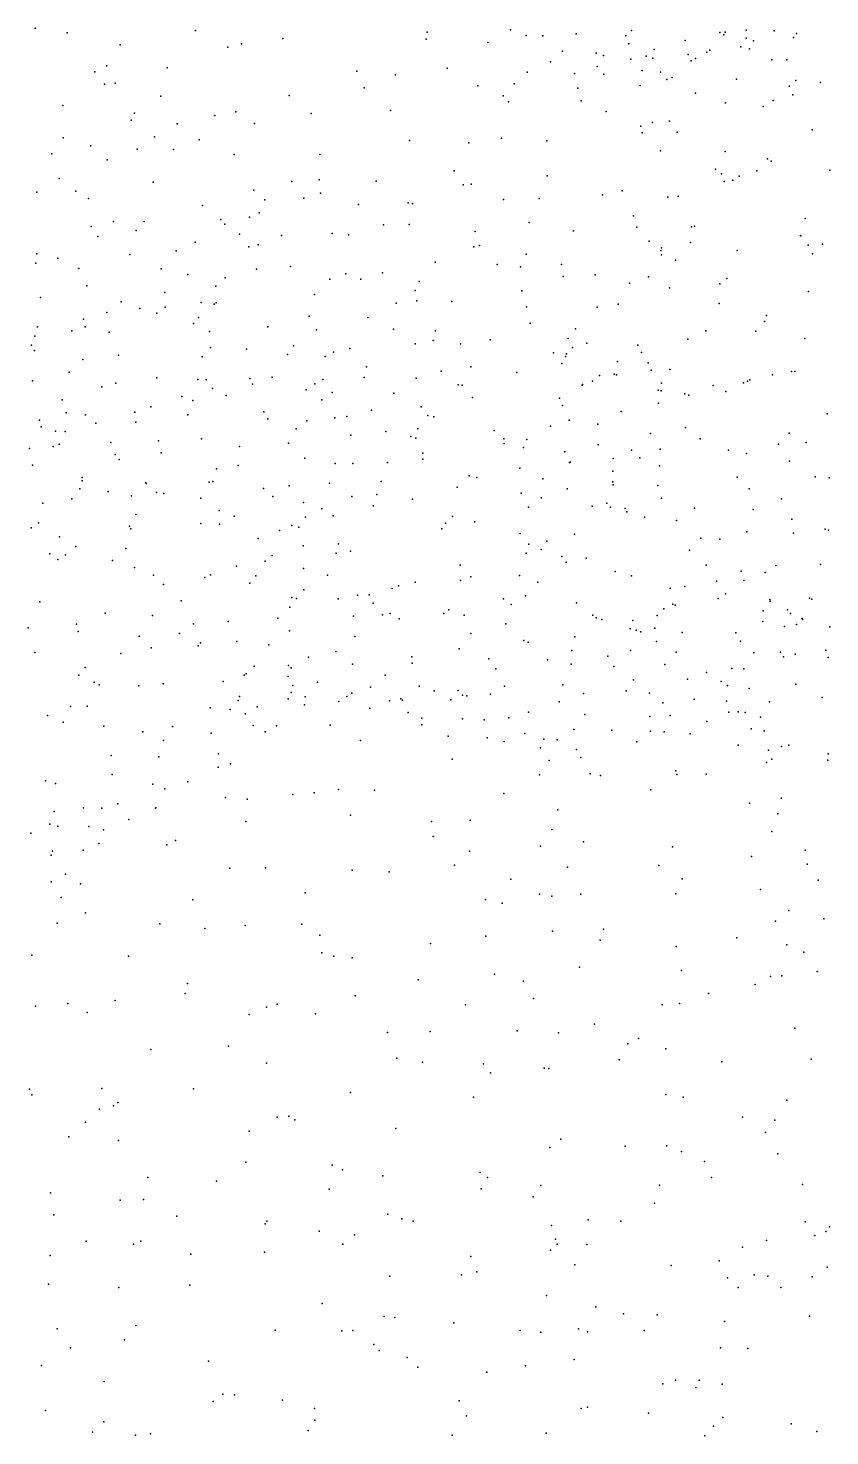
# Model space of a CAD drawing. Header units: metres. Extents: x -25 to 25, y -27.7 to 27.8.
# Drawn here: x 0.915 to 2.328, y -13.198 to -10.717 of the extents above; entities that cross this region are included whole.
import ezdxf

# ---------------------------------------------------------------- set-up
doc = ezdxf.new("R2010")
doc.units = ezdxf.units.M

msp = doc.modelspace()

# ---------------------------------------------------------------- linework, layer by layer
for p in [(0.9275, -10.717, 15.9741), (0.9838, -10.7251, 16.5086), (1.2102, -10.7213, 18.8534), (1.3641, -10.7353, 15.9098), (1.6168, -10.7367, 15.8741), (1.6181, -10.7241, 18.5691), (1.7654, -10.7201, 15.7671), (1.7929, -10.73, 15.6412), (1.8218, -10.7307, 15.6978), (1.8809, -10.727, 15.6002), (1.9683, -10.7303, 15.58), (1.9783, -10.7212, 13.1385), (2.0728, -10.7389, 15.5726), (2.1338, -10.7247, 16.2337), (2.1408, -10.729, 14.9141), (2.1432, -10.7238, 5.1173), (2.1804, -10.7204, 16.0652), (2.1805, -10.7345, 15.5944), (2.1935, -10.7393, 16.4931), (2.2296, -10.7217, 18.2518), (2.2639, -10.7336, 15.6554), (2.2688, -10.7262, 15.907), (1.0772, -10.7463, 15.9486), (1.2668, -10.7508, 13.5695), (1.2912, -10.7445, 18.7755), (1.725, -10.7422, 15.8432), (1.8569, -10.7575, 15.8368), (1.9162, -10.761, 0.061), (1.9292, -10.7653, 15.7573), (1.9737, -10.7448, 18.3925), (2.0044, -10.7666, 16.1282), (2.0181, -10.7547, 16.4244), (2.0784, -10.7635, 12.8832), (2.1113, -10.7594, 16.3349), (2.1163, -10.756, 16.0012), (2.1711, -10.7497, 6.0852), (2.1865, -10.7532, 15.8877), (1.0539, -10.7835, 16.1643), (1.1601, -10.7868, 15.9493), (1.6538, -10.7876, 15.9556), (1.8358, -10.7764, 15.9717), (1.918, -10.7843, 16.0367), (1.9773, -10.7715, 15.912), (2.0161, -10.7701, 15.8119), (2.0832, -10.7745, 15.8879), (2.0911, -10.7703, 15.6613), (2.2256, -10.7731, 16.4953), (2.2522, -10.7731, 12.5603), (1.0326, -10.7937, -0.0242), (1.0498, -10.816, 13.5338), (1.0686, -10.8139, 18.9842), (1.4944, -10.7929, 18.6114), (1.5624, -10.7994, 15.968), (1.7718, -10.8151, 13.4353), (1.7944, -10.7944, 18.4593), (1.8777, -10.7972, 18.4344), (1.9295, -10.7978, 15.1898), (1.9971, -10.7917, 16.2305), (2.0294, -10.7948, 5.842), (2.0408, -10.8073, 16.3098), (2.0499, -10.8042, 18.3691), (2.1631, -10.8069, 16.4356), (2.2678, -10.8091, 5.0308), (2.3116, -10.8125, 18.2215), (1.1492, -10.8366, 16.4649), (1.3753, -10.8354, 15.9583), (1.5074, -10.8223, 13.579), (1.7074, -10.8189, 16.0213), (1.752, -10.8364, 16.0017), (1.8838, -10.8229, 16.3898), (1.9935, -10.8181, 5.6802), (2.0911, -10.8314, 0.1105), (2.2559, -10.819, 16.5645), (2.2628, -10.8348, 16.6164), (0.9763, -10.8536, 16.0486), (1.2814, -10.8646, 15.9763), (1.5539, -10.8624, 18.5659), (1.7615, -10.8466, 16.0978), (1.8898, -10.8452, 16.1736), (1.9335, -10.8637, 13.2595), (2.144, -10.8489, 18.3378), (2.2105, -10.8551, 6.2273), (2.2278, -10.8445, 18.283), (1.0968, -10.8792, 16.7637), (1.1026, -10.867, 16.009), (1.1775, -10.8858, 16.6222), (1.2441, -10.8709, 18.8032), (1.3139, -10.8852, 18.7458), (1.414, -10.8676, 18.6592), (1.9948, -10.89, 16.3308), (2.0156, -10.8831, 13.101), (2.0454, -10.881, 15.0701), (0.9769, -10.9102, 19.0698), (1.1377, -10.9085, 16.0355), (1.2168, -10.9136, 16.1959), (1.5873, -10.9152, 16.0695), (1.7494, -10.9106, 15.8627), (1.829, -10.9153, 18.4414), (1.9972, -10.9013, 5.4183), (2.059, -10.9005, 18.3827), (2.2964, -10.8961, 14.8589), (0.9571, -10.9382, 16.1287), (1.0259, -10.9241, 16.9041), (1.1071, -10.9303, -0.0177), (1.1713, -10.9307, 16.043), (1.2784, -10.9398, 16.0336), (1.4289, -10.9399, 16.0442), (1.6918, -10.9192, 16.2551), (2.0297, -10.9331, 16.7033), (2.1432, -10.9345, 18.3608), (1.0542, -10.9493, 15.8424), (2.2179, -10.9475, 6.5755), (2.2245, -10.9513, 16.5505), (0.9698, -10.9822, 15.7008), (1.1356, -10.9886, 18.8905), (1.38, -10.9872, 16.5253), (1.4279, -10.9846, 13.6394), (1.5282, -10.9866, 16.4231), (1.6658, -10.9682, 16.4978), (1.8299, -10.977, 15.5649), (2.1261, -10.9653, 12.6788), (2.1368, -10.9738, 16.4635), (2.1416, -10.9873, 0.263), (2.1571, -10.9849, 5.0347), (2.1679, -10.9781, 6.3313), (2.1991, -10.9684, 12.5361), (2.3278, -10.9673, 16.7629), (0.9302, -11.0063, 16.2129), (0.9992, -11.0041, 19.0156), (1.3126, -11.0024, 16.1027), (1.4301, -11.008, 18.6631), (1.6815, -10.9933, 16.1618), (1.6957, -10.9918, 0.0969), (1.9275, -11.0108, 16.339), (1.9616, -11.0034, 5.8487), (2.0605, -11.0133, 18.4028), (1.0217, -11.0172, 16.1536), (1.2222, -11.0296, 16.9469), (1.332, -11.0194, 18.7479), (1.401, -11.0168, 16.102), (1.497, -11.0279, 18.6097), (1.585, -11.0251, 16.0474), (1.5927, -11.0258, 16.1542), (1.7529, -11.0192, 16.2277), (1.8158, -11.0171, 18.4401), (2.0424, -11.0148, 12.9317), (1.0655, -11.0575, 13.5788), (1.1197, -11.0578, 16.1596), (1.2546, -11.054, 16.1208), (1.2619, -11.0623, 18.8122), (1.3051, -11.05, 0.0149), (1.3221, -11.0424, 16.8064), (1.5414, -11.0639, 16.6891), (1.5866, -11.0633, 18.5434), (1.7978, -11.0596, 16.2878), (1.9819, -11.0477, 18.4137), (2.2843, -11.0525, 6.8305), (1.0263, -11.0667, 17.2313), (1.0377, -11.084, 16.2105), (1.1053, -11.0738, 18.9123), (1.2875, -11.0799, 13.6448), (1.3617, -11.0823, 16.1571), (1.4509, -11.0786, 16.1568), (1.4795, -11.0813, 0.0579), (1.7031, -11.0751, 16.753), (1.8761, -11.0739, 0.2368), (1.9879, -11.0677, 16.3974), (2.0842, -11.0673, 6.6742), (2.0894, -11.0661, 6.8314), (2.2762, -11.0827, 16.6024), (2.2765, -11.083, 18.3407), (1.176, -11.1096, 18.8703), (1.2095, -11.094, 17.4028), (1.3043, -11.1024, 17.2637), (1.3206, -11.099, 17.064), (1.7007, -11.1026, 18.4646), (1.7106, -11.0998, 16.2622), (2.0096, -11.0924, 5.2427), (2.0299, -11.1086, 6.2008), (2.0311, -11.1044, 16.9391), (2.0822, -11.0945, 16.4676), (2.1647, -11.1087, 15.1222), (2.2894, -11.0995, 16.9362), (2.3146, -11.0977, 6.5208), (0.9288, -11.1311, 19.0358), (0.9304, -11.1147, 17.3688), (0.9672, -11.1225, 16.3081), (1.0943, -11.1158, 17.5461), (1.3776, -11.1373, 18.7225), (1.6321, -11.1294, 16.2553), (1.7414, -11.1337, 0.1791), (1.7825, -11.1374, 16.3321), (1.7926, -11.1154, 18.4441), (1.8547, -11.1334, 15.5456), (2.0314, -11.1166, 15.2715), (2.0558, -11.1261, 18.4092), (2.2975, -11.1148, 4.8522), (1.0043, -11.1407, 18.9842), (1.1498, -11.1409, 16.2429), (1.1965, -11.1513, 17.739), (1.2626, -11.1569, 18.8214), (1.3177, -11.142, 15.9183), (1.447, -11.1591, 16.2335), (1.4748, -11.15, 17.1061), (1.5015, -11.1595, 15.9088), (1.5393, -11.1482, 16.2467), (1.604, -11.1636, 16.9279), (1.8577, -11.1548, 16.3682), (1.9145, -11.1517, 5.6333), (2.0084, -11.1554, 13.0179), (2.1465, -11.1583, 12.4464), (1.0183, -11.1709, 17.7184), (1.1558, -11.183, 14.6534), (1.246, -11.1718, 16.246), (1.4198, -11.1861, 17.7332), (1.5974, -11.1794, 18.5367), (1.7853, -11.1797, 16.9962), (1.9747, -11.1663, 18.4208), (2.0451, -11.1745, 12.7007), (2.1339, -11.1673, 4.9465), (2.2903, -11.1809, 18.3496), (0.937, -11.1915, 16.4635), (1.0793, -11.1991, -4.5944), (1.1122, -11.211, -4.4083), (1.1569, -11.2085, 18.8831), (1.2201, -11.2004, -0.0554), (1.2427, -11.2033, 14.7832), (1.2462, -11.2008, 14.5281), (1.5634, -11.2014, 17.5125), (1.6003, -11.1977, 17.2459), (1.662, -11.199, 15.7916), (1.7934, -11.208, 13.4194), (1.9179, -11.2087, 16.419), (1.9549, -11.2035, 0.3224), (2.133, -11.2021, 18.4006), (1.0128, -11.2297, 15.5986), (1.0538, -11.2181, 18.95), (1.142, -11.2195, 15.7355), (1.2066, -11.2372, 17.9197), (1.2156, -11.2269, 16.3153), (1.4106, -11.2248, 14.5658), (1.5135, -11.227, 18.6145), (1.7999, -11.237, 16.3876), (2.2125, -11.2338, 0.5533), (2.2164, -11.2236, 18.3776), (0.9272, -11.2596, 14.4508), (0.9314, -11.2435, 19.0251), (0.9923, -11.2504, 16.5063), (1.0155, -11.2435, -4.8086), (1.0579, -11.2525, 16.4503), (1.2349, -11.2513, 18.849), (1.3373, -11.2435, 13.6162), (1.4235, -11.2486, 18.6959), (1.5588, -11.2474, 16.3301), (1.6328, -11.2504, 13.541), (1.8796, -11.2467, 6.7757), (2.109, -11.2503, 16.5403), (2.1974, -11.2512, 16.5969), (0.9212, -11.2758, 13.5141), (0.9262, -11.2853, 14.9321), (1.2363, -11.28, 16.3825), (1.2998, -11.2828, 15.7921), (1.383, -11.277, -4.3679), (1.4818, -11.2817, 17.8828), (1.5974, -11.2731, 17.7309), (1.6286, -11.2672, 18.5187), (1.6771, -11.2731, 16.3709), (1.7291, -11.2664, 17.3898), (1.8667, -11.2642, 17.1868), (1.8746, -11.28, 16.439), (1.8995, -11.2724, 13.2387), (1.9893, -11.2754, 7.0952), (2.0777, -11.265, 18.4136), (2.284, -11.2641, 16.6568), (1.0114, -11.3008, 17.9602), (1.0744, -11.2931, 14.9802), (1.2219, -11.296, 14.2881), (1.3724, -11.2921, 14.3459), (1.4385, -11.2954, 16.3729), (1.453, -11.2878, 14.891), (1.841, -11.2892, 6.9431), (1.8556, -11.3078, 5.8872), (1.8619, -11.2954, 18.4289), (1.8635, -11.2909, 6.6235), (1.9534, -11.3042, 18.4169), (1.996, -11.2887, 12.8688), (2.0075, -11.3066, 16.5267), (0.9876, -11.323, 16.6401), (1.1422, -11.333, -4.1086), (1.2139, -11.3362, 16.468), (1.2291, -11.3369, 18.8468), (1.306, -11.3345, 18.7909), (1.3454, -11.3322, 16.4308), (1.4344, -11.3363, -4.734), (1.5071, -11.3325, 16.4122), (1.5115, -11.3136, 14.4273), (1.5989, -11.3337, 16.4255), (1.6428, -11.3213, 0.0889), (1.6953, -11.3137, 18.4539), (1.7763, -11.3237, 16.4468), (1.9218, -11.3292, 6.272), (1.9478, -11.3268, 5.4214), (1.9516, -11.3279, 17.4358), (2.0128, -11.3196, 12.5375), (2.0456, -11.3187, 15.3578), (2.1871, -11.3368, 17.8579), (2.2266, -11.3279, 16.656), (2.2604, -11.3219, 17.4816), (2.2664, -11.3219, 18.3505), (0.9229, -11.3383, 16.7445), (1.0451, -11.3489, 18.9466), (1.0696, -11.3427, -5.0047), (1.2402, -11.3518, 13.5606), (1.3106, -11.3445, -0.0951), (1.4049, -11.3543, 18.7057), (1.4202, -11.3436, 15.0722), (1.4506, -11.359, 18.1251), (1.5593, -11.3601, 18.5663), (1.6726, -11.3453, 17.9262), (1.6802, -11.3464, 14.5511), (1.8914, -11.3464, 6.0383), (1.8918, -11.345, 17.6083), (1.9094, -11.3393, 6.4524), (2.0253, -11.355, 5.0808), (2.0303, -11.3564, 18.4011), (2.0313, -11.3426, 0.5006), (2.072, -11.3614, 14.9112), (2.1225, -11.3465, 16.5994), (2.1445, -11.3576, 18.3818), (2.1754, -11.342, 15.0353), (2.1827, -11.3391, 7.2045), (0.9753, -11.3721, -4.0086), (1.1314, -11.3845, 18.8883), (1.1861, -11.3659, 18.2096), (1.2056, -11.3734, 18.4203), (1.2642, -11.3642, 15.1341), (1.4328, -11.3721, 16.456), (1.6075, -11.3845, 15.7173), (1.6982, -11.3677, 16.4613), (1.8516, -11.369, 14.7857), (1.8568, -11.3821, 14.9624), (2.0261, -11.3777, 15.0613), (2.0791, -11.3638, 18.1587), (0.935, -11.4079, 18.089), (0.9822, -11.395, 18.6071), (1.0161, -11.3986, 16.738), (1.1034, -11.3937, 15.1843), (1.1048, -11.4114, 16.6758), (1.1963, -11.3987, 18.8381), (1.3307, -11.3933, -4.0629), (1.3378, -11.4057, 18.7587), (1.4065, -11.4091, 18.7388), (1.4553, -11.4036, 18.507), (1.4767, -11.4015, -4.1826), (1.5201, -11.3905, 13.506), (1.6194, -11.3999, 18.1881), (1.6299, -11.4017, 18.4877), (1.8684, -11.4078, 7.0814), (1.9601, -11.3927, 16.5576), (2.3231, -11.3964, 14.4809), (0.938, -11.4195, 15.2626), (0.9636, -11.4272, 18.9836), (0.9803, -11.428, 18.2896), (1.0343, -11.4132, 18.8222), (1.3872, -11.4229, 15.7569), (1.4838, -11.4341, 18.6218), (1.5457, -11.4281, -0.0724), (1.6021, -11.4232, 18.3876), (1.7363, -11.4262, 18.4268), (1.8358, -11.4186, 16.5342), (1.919, -11.4149, 18.4007), (2.012, -11.4313, 14.407), (2.0736, -11.421, 4.9469), (2.2561, -11.431, 18.3277), (0.9178, -11.458, 16.9689), (0.9593, -11.454, -5.2524), (0.9701, -11.4501, 15.4637), (1.0611, -11.4473, 16.7928), (1.145, -11.444, -3.8979), (1.2207, -11.4408, -0.2006), (1.2876, -11.4545, 14.1033), (1.3738, -11.4486, 16.5576), (1.5895, -11.4368, 14.2699), (1.5983, -11.4398, 15.2281), (1.7536, -11.4406, 16.5338), (1.7539, -11.449, 15.2324), (1.7879, -11.4558, 0.0616), (1.7936, -11.4421, 18.3657), (1.9198, -11.4514, 12.4611), (1.9786, -11.461, 12.3096), (2.0291, -11.4588, 18.4378), (2.0995, -11.4405, 16.6407), (2.149, -11.4606, 0.6288), (2.2375, -11.4502, 4.6738), (2.2861, -11.4473, 16.7707), (1.0686, -11.4683, 18.9644), (1.0753, -11.4771, 18.9127), (1.1498, -11.4655, -5.099), (1.4026, -11.4747, 18.6966), (1.4564, -11.4845, 16.5803), (1.4875, -11.484, 15.3312), (1.5484, -11.4827, 16.568), (1.6104, -11.4659, 18.6223), (1.6109, -11.4768, -4.7469), (1.8609, -11.4636, 14.3501), (1.8688, -11.4824, 15.3722), (1.87, -11.4818, 12.7312), (1.9458, -11.4755, 5.7609), (1.9928, -11.4742, 16.6179), (2.1807, -11.4664, 18.349), (2.2567, -11.4803, 14.3042), (0.9227, -11.487, -3.3848), (1.0105, -11.509, -3.0353), (1.247, -11.4935, 15.359), (1.2854, -11.4876, 16.6616), (1.6924, -11.5062, -4.3037), (1.7058, -11.5091, -4.5568), (1.7813, -11.4927, 15.5312), (1.9456, -11.4976, 18.3736), (2.0279, -11.4882, 5.2168), (2.1647, -11.5082, 4.8086), (2.3017, -11.508, 0.8694), (2.3267, -11.5097, 18.2706), (1.0062, -11.5286, 18.9319), (1.0105, -11.5148, 14.0365), (1.0564, -11.5333, 16.9643), (1.1228, -11.5185, -3.5818), (1.123, -11.5195, 16.862), (1.1416, -11.5351, -3.2453), (1.2344, -11.5171, 16.7315), (1.2407, -11.5158, -3.7607), (1.3301, -11.5281, 19.0236), (1.375, -11.5234, -5.0364), (1.4464, -11.5188, 18.6274), (1.5375, -11.516, -4.0386), (1.671, -11.526, 13.2671), (1.8218, -11.511, 6.5854), (1.8651, -11.5287, 18.3619), (1.9457, -11.5168, 5.9534), (1.9458, -11.5217, 18.5582), (2.0248, -11.5231, 5.4049), (2.1858, -11.5286, 16.7667), (0.941, -11.5543, 17.1045), (0.9923, -11.5462, -2.5491), (1.0975, -11.5411, -2.6809), (1.1544, -11.5372, -2.8587), (1.2192, -11.5455, 15.5403), (1.3464, -11.5423, 18.7204), (1.4001, -11.5532, 16.689), (1.4858, -11.5425, -0.1984), (1.5234, -11.5591, 18.5213), (1.5298, -11.5388, 16.6356), (1.5927, -11.5468, 15.5447), (1.784, -11.5364, 13.0024), (1.8189, -11.5448, 14.2103), (1.9093, -11.5596, 0.0274), (1.935, -11.5539, 7.1788), (2.0311, -11.5451, 0.2344), (2.2429, -11.5466, 18.6093), (1.1052, -11.5739, 18.8659), (1.2517, -11.5672, -2.9916), (1.2783, -11.5773, -3.1876), (1.4041, -11.5789, -3.6029), (1.4327, -11.564, 14.0455), (1.4524, -11.5765, 15.613), (1.6629, -11.5777, 16.6625), (1.7971, -11.5613, 16.6575), (1.9412, -11.5611, 6.2219), (1.9674, -11.5633, 16.6946), (1.9698, -11.5696, 18.3224), (2.0014, -11.579, 14.1589), (2.0576, -11.5847, 5.7963), (2.0894, -11.5628, 7.2691), (2.1926, -11.5651, 18.2826), (2.2606, -11.5822, 4.5786), (0.9205, -11.5976, 17.1948), (0.9334, -11.5889, -2.4003), (1.0935, -11.5946, 17.0358), (1.0961, -11.5994, 13.4494), (1.2197, -11.5898, 18.8019), (1.2525, -11.591, 13.3871), (1.3579, -11.602, -0.2891), (1.3801, -11.5934, -3.4252), (1.392, -11.5963, 18.6525), (1.6443, -11.5991, 18.3723), (1.6505, -11.5891, 18.8907), (1.7021, -11.5873, -4.0491), (1.7824, -11.6073, 18.7958), (1.8778, -11.6089, 16.71), (2.1815, -11.6045, 16.8531), (2.2636, -11.6067, 18.2266), (2.3193, -11.6002, 16.9381), (2.3252, -11.6019, 14.1396), (0.9706, -11.6135, 19.136), (0.9994, -11.6305, 18.8953), (1.0871, -11.6343, 17.1225), (1.3207, -11.6163, -2.718), (1.4, -11.6295, -3.043), (1.4622, -11.6257, 16.7486), (1.7974, -11.6263, 18.3051), (1.8289, -11.6208, 6.7049), (2.1006, -11.6157, 18.2793), (2.1338, -11.6176, 5.4863), (0.9533, -11.6433, 13.9313), (0.9675, -11.6532, 17.2583), (0.9809, -11.6453, -5.4212), (1.0637, -11.6551, -0.3706), (1.3328, -11.6563, 18.687), (1.345, -11.6466, 16.8717), (1.4577, -11.6424, 18.5332), (1.4834, -11.639, 13.2224), (1.7927, -11.6425, 16.7376), (1.8194, -11.6357, -4.1656), (1.8557, -11.6484, 14.0945), (1.8634, -11.6579, -0.2362), (1.8984, -11.651, 18.2735), (2.0807, -11.6368, 16.8223), (1.1023, -11.6676, 18.8377), (1.136, -11.6812, 19.2086), (1.2363, -11.6802, 17.05), (1.2825, -11.6651, 16.9534), (1.3163, -11.6821, 13.9503), (1.4003, -11.6692, 18.5954), (1.4426, -11.6809, 16.8652), (1.6764, -11.6633, 12.705), (1.6951, -11.6837, 12.4816), (1.7808, -11.6818, -3.7941), (1.9498, -11.6745, 16.812), (1.9782, -11.6822, 18.245), (2.1101, -11.6634, 6.0159), (2.1714, -11.6742, 5.1962), (2.214, -11.6762, 18.1934), (2.2328, -11.6641, 16.957), (2.3112, -11.6622, 17.0225), (1.1535, -11.6972, 17.1925), (1.2265, -11.6854, -2.3394), (1.3058, -11.6954, 19.1955), (1.4008, -11.707, 16.9403), (1.5568, -11.7043, -5.0503), (1.5678, -11.7001, 14.0059), (1.5972, -11.6934, 18.3542), (1.6769, -11.6902, 18.2767), (1.8133, -11.6934, -4.6474), (2.0463, -11.7037, -0.1402), (2.0724, -11.7008, 14.0211), (2.1279, -11.6917, 16.914), (2.1763, -11.6905, 0.1791), (0.9357, -11.7281, 18.8798), (1.1851, -11.7264, -5.3293), (1.3799, -11.7204, -2.4735), (1.3879, -11.722, 13.1225), (1.4613, -11.723, -2.641), (1.4953, -11.7163, -2.8891), (1.5161, -11.7155, 18.4132), (1.5229, -11.7304, -0.4082), (1.753, -11.7228, 18.2249), (1.7661, -11.7328, -0.4183), (1.7917, -11.7176, 16.8423), (1.8816, -11.7298, 16.8615), (2.0509, -11.7324, 16.9281), (2.0552, -11.7341, 7.2569), (2.1313, -11.7219, 18.1803), (2.1439, -11.7141, 0.0049), (2.2223, -11.7239, 4.8381), (2.2226, -11.7266, 17.0416), (2.2922, -11.7213, 18.1114), (2.2961, -11.7234, 14.0054), (1.0508, -11.7478, -2.1909), (1.1341, -11.7518, 17.3417), (1.3554, -11.7566, 18.5689), (1.3765, -11.7374, 17.0184), (1.4882, -11.753, 12.8576), (1.5394, -11.7508, 18.3313), (1.5529, -11.7486, -3.1217), (1.5692, -11.758, 16.9275), (1.6477, -11.7486, 19.0608), (1.6563, -11.7421, 18.2104), (1.6835, -11.7516, 16.8823), (1.9101, -11.7515, 6.8914), (1.9159, -11.7562, 12.1981), (2.0233, -11.7518, -0.3136), (2.0351, -11.7405, 18.8793), (2.2104, -11.7437, 18.1193), (2.2531, -11.7419, 0.888), (2.2584, -11.7485, 5.9306), (2.2792, -11.7572, 4.5723), (0.9152, -11.7741, 17.4567), (1.0002, -11.7674, 19.254), (1.0036, -11.78, 18.8289), (1.1819, -11.7836, 18.7285), (1.2064, -11.7668, 13.2103), (1.2678, -11.7624, 17.1917), (1.3758, -11.779, 17.1055), (1.7567, -11.7669, -3.5018), (1.9258, -11.7593, 13.9805), (1.9761, -11.7758, -3.7974), (1.9807, -11.761, 18.1563), (1.9864, -11.7778, 7.0978), (1.9945, -11.7809, -0.5025), (2.0197, -11.7744, -3.9861), (2.0676, -11.7823, 6.4567), (2.1622, -11.7829, 6.3286), (2.2096, -11.7625, 6.1665), (2.248, -11.7717, 5.0366), (2.2693, -11.768, 7.2669), (2.2796, -11.7592, 0.5678), (2.3278, -11.7722, 19.0697), (1.1109, -11.7885, -5.4531), (1.2148, -11.8053, 13.8577), (1.219, -11.8004, 17.3661), (1.2827, -11.7978, 18.6214), (1.3394, -11.8037, -5.3042), (1.4909, -11.7891, 17.0259), (1.6954, -11.7839, -0.6048), (1.7888, -11.7962, 16.9447), (1.7965, -11.7988, 18.1139), (1.8782, -11.7894, 16.938), (2.0224, -11.7982, 6.6514), (2.1702, -11.7971, 6.5947), (0.927, -11.8172, -5.6527), (1.0785, -11.8188, 18.7705), (1.1321, -11.8093, 17.5115), (1.4093, -11.8258, 17.1818), (1.4576, -11.8153, 18.3094), (1.5915, -11.8252, 17.0637), (1.6747, -11.811, 18.1082), (1.7268, -11.8282, -3.3598), (1.8304, -11.8304, -0.7752), (1.8734, -11.8137, -4.727), (1.9366, -11.8235, 18.9901), (1.9765, -11.8136, 17.0196), (2.057, -11.8167, 17.0684), (2.1938, -11.8181, 18.0381), (2.2411, -11.8169, 17.2263), (2.2459, -11.8252, 6.8051), (2.2669, -11.82, -0.0622), (2.3205, -11.8129, 17.9418), (2.325, -11.8263, 0.7638), (1.0042, -11.8575, 18.7852), (1.0159, -11.8435, 17.5574), (1.2961, -11.8575, 18.5396), (1.2992, -11.8547, 17.4621), (1.3134, -11.8411, 17.3794), (1.3742, -11.84, 18.4538), (1.3784, -11.8441, 17.3238), (1.4866, -11.8378, 18.2054), (1.5445, -11.8571, 17.1528), (1.5918, -11.8363, -5.1352), (1.7393, -11.8458, -4.971), (1.8719, -11.8378, 17.0415), (1.947, -11.8421, 18.0621), (2.0368, -11.8385, -3.664), (2.1106, -11.8524, 6.9645), (2.155, -11.8453, 7.1217), (2.176, -11.8463, -0.4197), (1.0318, -11.8693, 13.8081), (1.0403, -11.8741, -0.4295), (1.1104, -11.8763, -2.0986), (1.1528, -11.8728, 17.6178), (1.2587, -11.8684, 17.5858), (1.3734, -11.8593, -0.5543), (1.3815, -11.8754, 12.7431), (1.425, -11.8693, -2.3082), (1.5185, -11.8786, 18.0284), (1.6041, -11.8768, 17.9937), (1.7543, -11.8768, 18.006), (1.8576, -11.8741, 17.1273), (1.9817, -11.8652, -0.7901), (2.0772, -11.8641, 17.1761), (2.1362, -11.8686, -3.8726), (2.1472, -11.8754, -4.0639), (2.1854, -11.8807, 17.8823), (2.2677, -11.8732, 17.4787), (1.2851, -11.9019, -2.1681), (1.2875, -11.8951, 17.7173), (1.3735, -11.8988, 18.3305), (1.3784, -11.8876, 17.5374), (1.4032, -11.8954, 17.6483), (1.4624, -11.9034, 17.8049), (1.4766, -11.8947, 17.9061), (1.4856, -11.8887, 17.3434), (1.5521, -11.9023, -2.4896), (1.5716, -11.8989, 12.4906), (1.5749, -11.9011, 13.9096), (1.6304, -11.8847, -2.7902), (1.66, -11.901, 17.906), (1.6727, -11.8845, -3.0356), (1.6805, -11.8927, 17.1937), (1.688, -11.8936, -0.8551), (1.73, -11.8907, 13.9234), (1.8511, -11.9042, 17.2335), (1.894, -11.8896, -3.4071), (1.9687, -11.8848, 17.9847), (2.0099, -11.889, -4.5604), (2.0336, -11.9062, 13.8703), (2.0886, -11.8996, 17.3245), (2.1458, -11.9032, 17.4078), (2.2215, -11.904, 17.6164), (2.3144, -11.8966, 4.7026), (0.949, -11.9285, -2.0219), (0.99, -11.9126, 13.4023), (1.019, -11.9116, 17.6522), (1.236, -11.915, 19.304), (1.2714, -11.9176, 12.9112), (1.2974, -11.9254, 17.8636), (1.3185, -11.913, 18.4389), (1.4022, -11.9094, 17.9995), (1.5173, -11.9156, 17.5086), (1.585, -11.9232, 17.8162), (1.7967, -11.9225, 17.8858), (1.896, -11.9265, 17.8956), (2.0109, -11.9302, 12.2914), (2.0464, -11.9281, 17.844), (2.15, -11.9223, 17.5124), (2.1664, -11.922, 17.6893), (2.1785, -11.9231, 19.1543), (2.2055, -11.9312, -0.665), (0.9768, -11.9401, 19.3107), (1.0486, -11.9469, 18.6972), (1.1172, -11.9573, 13.1821), (1.1698, -11.9476, 17.7639), (1.3117, -11.9461, 17.9483), (1.333, -11.9572, 18.1856), (1.3525, -11.9465, 18.0651), (1.4472, -11.9455, -0.7319), (1.6089, -11.933, 17.4058), (1.6089, -11.9448, 17.6696), (1.6808, -11.9344, 17.331), (1.7187, -11.9362, 17.8396), (1.7622, -11.9327, -3.1638), (1.8768, -11.9528, 17.3492), (1.9434, -11.954, -4.788), (2.012, -11.9558, 17.7677), (2.0358, -11.9569, 17.4947), (2.1108, -11.9391, 17.7697), (2.1894, -11.9521, -3.7113), (2.2118, -11.9553, 12.2582), (1.1538, -11.9723, 18.5603), (1.2379, -11.9594, 18.486), (1.5008, -11.9725, -5.3273), (1.6551, -11.965, 17.5358), (1.7242, -11.9677, 17.7019), (1.754, -11.9743, 12.4356), (1.7905, -11.9603, -0.9683), (1.824, -11.9702, 17.4294), (1.8476, -11.9713, 17.7577), (1.9876, -11.9747, 17.6544), (2.0816, -11.9607, 17.5655), (2.1663, -11.9804, 12.4199), (2.2553, -11.9805, -3.9044), (1.0612, -11.9991, 18.6209), (1.1454, -12.0009, 17.8571), (1.2508, -11.996, 18.3699), (1.6623, -12.0052, -5.205), (1.8178, -11.9851, 17.6423), (1.8812, -11.9883, 17.5335), (1.8891, -12.0022, 12.5853), (2.2198, -11.9892, 12.7699), (2.2254, -12.005, -4.265), (2.2426, -11.9831, 12.6031), (2.325, -11.9958, -0.5414), (1.2498, -12.0196, 18.0949), (1.272, -12.0134, 18.2293), (1.8333, -12.0075, 19.1227), (1.9055, -12.0311, 13.8431), (2.0567, -12.0259, -3.4162), (2.1101, -12.0317, -4.5711), (2.216, -12.011, -0.8205), (2.3242, -12.0071, 12.9477), (0.9456, -12.0433, -5.8662), (0.9636, -12.0481, 18.6196), (1.0631, -12.0322, 17.8346), (1.1347, -12.0492, 18.4558), (1.1967, -12.0455, 18.3224), (1.8164, -12.0329, -5.0357), (1.9237, -12.0343, -3.2828), (2.0584, -12.0324, -0.9789), (1.1563, -12.0576, 18.0142), (1.2628, -12.0728, -0.6443), (1.3011, -12.076, 13.8165), (1.3814, -12.0675, 12.6467), (1.4193, -12.0648, -5.4853), (1.4622, -12.0588, 19.2768), (1.5255, -12.06, -2.293), (1.7534, -12.0657, -2.9045), (2.0126, -12.0592, 12.931), (2.2421, -12.0742, 13.0887), (0.9611, -12.0974, -1.9607), (1.0128, -12.0913, 13.7269), (1.0451, -12.0915, 17.9553), (1.0733, -12.0837, 19.3227), (1.1398, -12.0914, 18.1605), (1.1403, -12.091, 18.2786), (1.4834, -12.1037, -0.9469), (1.8487, -12.0948, 12.8894), (2.1863, -12.0829, 13.8034), (2.2362, -12.1017, -3.5812), (0.9536, -12.1197, 18.5079), (0.9675, -12.1231, 17.9668), (1.0219, -12.1241, 18.4413), (1.0481, -12.1299, 18.0838), (1.0928, -12.1114, -0.5347), (1.2986, -12.1153, -2.0685), (1.6259, -12.115, -2.4187), (1.6942, -12.1126, 12.7256), (1.8379, -12.1291, -3.0886), (0.9197, -12.1357, 13.5269), (1.0397, -12.1539, 18.1685), (1.1746, -12.1487, 12.8472), (1.6291, -12.1417, 13.8613), (1.8936, -12.151, -1.1267), (2.2257, -12.1328, -4.4669), (0.9558, -12.1744, 18.3743), (0.9581, -12.1675, 18.0479), (1.0121, -12.1658, 18.3041), (1.1598, -12.1561, -1.9823), (1.6927, -12.1677, 19.2343), (1.8178, -12.1585, -5.1377), (2.0505, -12.1595, 13.1181), (2.19, -12.1769, -1.0114), (2.2842, -12.1656, 4.1069), (1.2703, -12.1975, 19.3147), (1.3336, -12.1969, -5.6806), (1.486, -12.2009, -5.5321), (1.5514, -12.2037, 12.718), (1.6665, -12.1923, -5.3283), (1.8655, -12.1958, 13.0404), (2.0264, -12.1929, -3.2629), (2.2879, -12.1903, 19.4526), (0.9559, -12.2214, -0.4629), (0.9811, -12.2077, 13.2555), (1.0072, -12.2249, 19.3139), (1.7659, -12.2169, -2.6635), (2.0678, -12.2161, 13.7843), (2.3075, -12.2186, 4.2633), (0.9731, -12.249, -6.0138), (1.2052, -12.2529, -0.72), (1.4032, -12.2406, 13.8309), (1.7212, -12.2524, 12.9617), (1.8161, -12.2432, -2.9252), (1.8378, -12.2466, 13.8194), (1.8893, -12.243, 19.2753), (2.0564, -12.2426, -4.8511), (2.2057, -12.235, -4.605), (1.0162, -12.2762, 13.116), (1.7502, -12.2588, -1.1596), (2.2558, -12.2721, -3.4968), (0.9661, -12.2941, 13.6209), (1.147, -12.2952, -5.9152), (1.2268, -12.3038, 12.7636), (1.2976, -12.2983, -0.8844), (1.3972, -12.2961, -2.0915), (2.2319, -12.2905, 13.353), (2.317, -12.2869, 3.8807), (1.4291, -12.3157, 12.7375), (1.7215, -12.3171, -2.4759), (1.8393, -12.3085, -5.1979), (1.9231, -12.3244, 13.2079), (1.9291, -12.3048, -3.1123), (2.1637, -12.3203, 19.4749), (0.9219, -12.3509, 13.2771), (1.0922, -12.3524, 12.8623), (1.4327, -12.3463, 19.278), (1.4539, -12.3522, -1.0579), (1.6242, -12.3302, 19.2601), (2.0571, -12.3354, 13.2944), (2.2523, -12.3327, 4.0155), (2.2818, -12.3453, -4.5133), (1.486, -12.3553, -5.6433), (1.8867, -12.3719, -1.2059), (2.0666, -12.3779, -3.2545), (1.1959, -12.4008, -0.7865), (1.6025, -12.3944, -5.5329), (1.7368, -12.3839, -5.3731), (1.7881, -12.3963, 13.1802), (2.1963, -12.4025, 13.4685), (2.2231, -12.3884, -4.6693), (2.2435, -12.3874, 13.6809), (2.3057, -12.3793, 4.315), (1.192, -12.4183, -1.971), (1.4913, -12.4223, -2.1607), (1.8055, -12.4268, -2.7075), (2.1138, -12.418, -1.1504), (0.9282, -12.4407, 13.5454), (0.985, -12.4358, -1.8846), (1.0194, -12.4517, -0.5183), (1.0688, -12.4306, 13.708), (1.3353, -12.4422, -0.9622), (1.3542, -12.4368, -5.817), (1.6856, -12.4383, -2.3746), (2.0324, -12.4383, -4.9847), (2.0626, -12.4359, 13.7119), (1.3045, -12.4554, 19.2659), (1.4216, -12.4543, 12.8138), (1.913, -12.4724, -3.0719), (1.5482, -12.4868, -1.132), (1.6234, -12.4854, 13.0511), (1.7768, -12.4842, -2.5501), (1.8496, -12.4878, 13.7784), (1.9905, -12.4977, 13.4208), (2.2661, -12.4793, -1.0631), (1.1314, -12.517, 19.2291), (1.268, -12.5111, 12.7823), (1.9721, -12.5067, -1.2042), (2.0391, -12.5159, 13.5802), (1.3354, -12.541, 13.7958), (1.5649, -12.5322, 13.8069), (1.61, -12.539, 19.2971), (1.7178, -12.5422, -5.4391), (1.8244, -12.5497, 19.4417), (1.8328, -12.5504, -2.8834), (1.9565, -12.5349, -5.1458), (2.1377, -12.5386, -4.8586), (2.2948, -12.5341, -3.5326), (1.7297, -12.558, -1.2005), (0.9176, -12.5871, -0.3639), (0.9219, -12.5966, 13.5289), (1.045, -12.5859, 13.6793), (1.2067, -12.5865, -0.8286), (1.4831, -12.593, -2.1716), (1.7001, -12.6007, 13.1969), (2.0386, -12.5965, 19.6069), (2.0696, -12.6009, -3.2769), (1.0411, -12.6218, -6.1098), (1.0655, -12.616, -0.6213), (1.0734, -12.6105, -1.8952), (2.2519, -12.6065, 3.7593), (1.016, -12.645, 19.1203), (1.3541, -12.636, -5.875), (1.3746, -12.6344, -1.0052), (1.385, -12.6406, 19.2042), (2.1741, -12.6361, -3.4012), (2.2307, -12.6414, -4.6867), (0.9869, -12.6708, -1.7621), (1.3048, -12.661, -2.0501), (1.5629, -12.6562, 13.0513), (1.8536, -12.675, -1.2143), (2.2142, -12.663, -1.1274), (1.0744, -12.6772, 12.7659), (1.8342, -12.6896, -2.9652), (1.9674, -12.6873, 3.7123), (2.0408, -12.6868, 3.9039), (2.0667, -12.6964, -1.1942), (2.2359, -12.701, -3.5286), (1.2989, -12.7154, 12.8057), (1.4511, -12.721, 12.9124), (2.1071, -12.7145, -4.9225), (1.1263, -12.7426, -6.0623), (1.2473, -12.7489, 19.114), (1.4693, -12.7292, 13.7311), (1.5404, -12.7398, -1.1043), (1.7117, -12.7336, -1.1831), (1.7248, -12.7427, 13.57), (2.1195, -12.7427, 19.7146), (0.9545, -12.7695, 13.5846), (1.4457, -12.7629, -5.8073), (1.7135, -12.7626, -2.3536), (1.8185, -12.7565, -2.5868), (2.0274, -12.7563, -5.061), (2.2796, -12.7549, -4.5202), (1.0774, -12.7827, -0.6157), (1.1186, -12.7813, 19.0329), (1.805, -12.7768, -5.3822), (2.0189, -12.7877, -3.3193), (0.9607, -12.8081, 18.9381), (1.1774, -12.8108, -1.9525), (1.3327, -12.8244, -2.0631), (1.3357, -12.8194, -0.9384), (1.5488, -12.8072, -5.6966), (1.5735, -12.8154, 19.3612), (1.5938, -12.8197, 13.1591), (1.9017, -12.8172, -3.2099), (1.9596, -12.8196, 3.8873), (2.2842, -12.8207, -3.7169), (1.4278, -12.8371, 19.1731), (1.49, -12.8433, -2.1521), (1.8375, -12.8269, -2.8198), (2.3016, -12.8448, 3.5341), (2.3205, -12.8376, 19.8204), (2.327, -12.8297, 4.2463), (1.0173, -12.8549, -0.4532), (1.1009, -12.8599, 13.6486), (1.1139, -12.855, 12.7246), (1.3315, -12.8741, 12.8253), (1.4695, -12.8602, -1.0372), (1.8353, -12.8704, -2.47), (1.8446, -12.8514, -3.0373), (1.8475, -12.8599, 19.6299), (1.8995, -12.8603, -1.2182), (2.174, -12.865, -3.5794), (2.2162, -12.8536, -4.6497), (0.9537, -12.8799, 12.6929), (1.2016, -12.8774, -0.765), (1.6951, -12.8818, 3.4209), (1.8786, -12.8967, -5.3099), (2.048, -12.8978, 4.0058), (2.1329, -12.8893, -4.8491), (1.5524, -12.9165, 13.5191), (1.6786, -12.9143, -1.1684), (1.7056, -12.9086, 3.6784), (2.1472, -12.9192, -1.2275), (2.1944, -12.9142, 3.404), (2.2186, -12.9164, 4.1552), (2.2966, -12.9176, -3.9399), (2.3228, -12.9003, -4.1269), (0.9513, -12.9304, -0.315), (1.0752, -12.9366, 18.9033), (1.2001, -12.9325, -6.0066), (2.1662, -12.9366, 19.7795), (2.2414, -12.9361, -4.484), (1.433, -12.9644, -2.0563), (1.8287, -12.9506, 3.2626), (1.9157, -12.9704, 3.9285), (1.5424, -12.9872, 3.5602), (1.5615, -12.9895, 19.3796), (1.6651, -12.9984, -5.5855), (1.9642, -12.9828, -2.6736), (2.0235, -12.9843, -3.5085), (2.1421, -12.9962, -3.6876), (2.2922, -12.9866, -1.2165), (0.9661, -13.0092, -1.5108), (1.1052, -13.0033, -0.5767), (1.3503, -13.0116, 19.0599), (1.4678, -13.0127, 19.2262), (1.4875, -13.0124, 13.0363), (1.7823, -13.0123, 19.6165), (1.8183, -13.0152, -3.2355), (1.8851, -13.0093, -2.968), (1.9006, -13.0145, -2.3246), (2.0007, -13.0123, 3.2262), (0.9899, -13.0429, 18.7443), (1.0847, -13.0284, -6.0897), (1.5243, -13.0366, 13.2061), (1.5335, -13.0473, -5.7087), (2.1352, -13.0425, -4.7574), (2.1832, -13.044, -4.5894), (0.9386, -13.0738, 12.6586), (1.2331, -13.0662, 12.7701), (1.5829, -13.06, 3.6962), (1.8772, -13.0634, -1.2663), (1.6016, -13.0765, -1.1504), (1.7235, -13.0856, -2.1094), (1.7918, -13.0743, -5.4372), (1.0493, -13.1019, -1.6283), (2.0333, -13.1061, -5.005), (2.0559, -13.0998, -2.5387), (2.0915, -13.1124, 4.0989), (2.0977, -13.0997, -1.3319), (2.1379, -13.1068, -3.8824), (1.2414, -13.137, 3.2669), (1.258, -13.1243, 3.49), (1.279, -13.1255, -0.813), (1.3632, -13.1348, -1.9333), (1.6746, -13.1359, 3.1682), (1.9005, -13.1473, -3.565), (0.9455, -13.153, 18.6367), (1.0488, -13.1729, -0.4787), (1.4199, -13.1496, 3.1735), (1.4205, -13.1704, 13.0109), (1.6878, -13.1626, 3.8488), (1.8894, -13.1499, -3.3219), (2.0085, -13.1579, -2.3035), (2.1394, -13.1657, 19.785), (1.0286, -13.1913, 3.2893), (1.1045, -13.1965, 18.8071), (1.1306, -13.1945, 13.5702), (1.4086, -13.1884, 13.3728), (1.6621, -13.1964, 19.4695), (1.8282, -13.1928, 3.9493), (2.1073, -13.1978, -2.8003), (2.1226, -13.1807, -4.4771), (2.2599, -13.1769, -1.4058), (2.305, -13.1903, 19.8684)]:
    msp.add_point(p)

doc.saveas('drawing.dxf')
